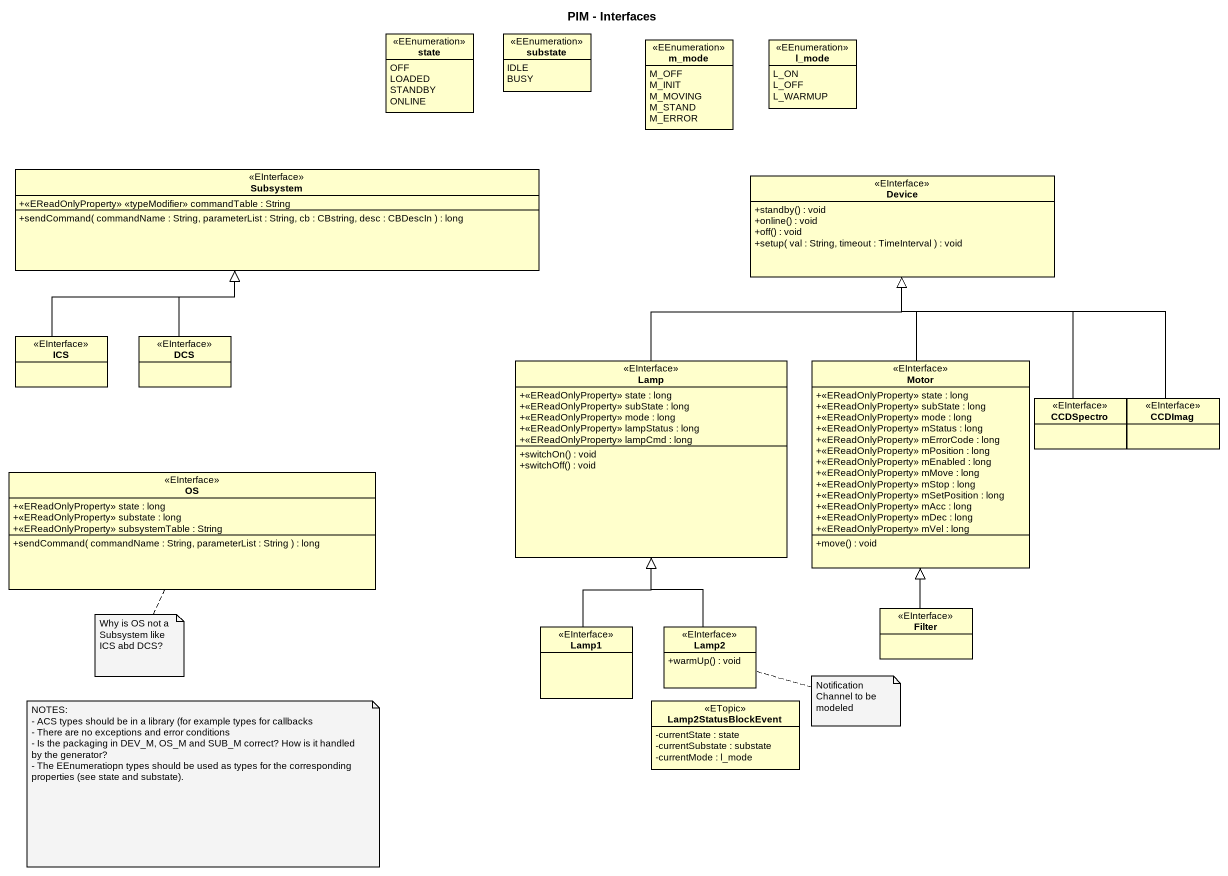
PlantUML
@startuml
title PIM - Interfaces
hide circle
hide empty members
skinparam classAttributeIconSize 0
enum "state" as state_ <<EEnumeration>> {
  OFF
  LOADED
  STANDBY
  ONLINE
}
enum substate <<EEnumeration>> {
  IDLE
  BUSY
}
enum m_mode <<EEnumeration>> {
  M_OFF
  M_INIT
  M_MOVING
  M_STAND
  M_ERROR
}
enum l_mode <<EEnumeration>> {
  L_ON
  L_OFF
  L_WARMUP
}
interface Subsystem <<EInterface>> {
  +<<EReadOnlyProperty>> <<typeModifier>> commandTable : String
  +sendCommand( commandName : String, parameterList : String, cb : CBstring, desc : CBDescIn ) : long
}
interface Device <<EInterface>> {
  +standby() : void
  +online() : void
  +off() : void
  +setup( val : String, timeout : TimeInterval ) : void
}
interface ICS <<EInterface>>
interface DCS <<EInterface>>
interface Lamp <<EInterface>> {
  +<<EReadOnlyProperty>> state : long
  +<<EReadOnlyProperty>> subState : long
  +<<EReadOnlyProperty>> mode : long
  +<<EReadOnlyProperty>> lampStatus : long
  +<<EReadOnlyProperty>> lampCmd : long
  +switchOn() : void
  +switchOff() : void
}
interface Motor <<EInterface>> {
  +<<EReadOnlyProperty>> state : long
  +<<EReadOnlyProperty>> subState : long
  +<<EReadOnlyProperty>> mode : long
  +<<EReadOnlyProperty>> mStatus : long
  +<<EReadOnlyProperty>> mErrorCode : long
  +<<EReadOnlyProperty>> mPosition : long
  +<<EReadOnlyProperty>> mEnabled : long
  +<<EReadOnlyProperty>> mMove : long
  +<<EReadOnlyProperty>> mStop : long
  +<<EReadOnlyProperty>> mSetPosition : long
  +<<EReadOnlyProperty>> mAcc : long
  +<<EReadOnlyProperty>> mDec : long
  +<<EReadOnlyProperty>> mVel : long
  +move() : void
}
interface CCDSpectro <<EInterface>>
interface CCDImag <<EInterface>>
interface OS <<EInterface>> {
  +<<EReadOnlyProperty>> state : long
  +<<EReadOnlyProperty>> substate : long
  +<<EReadOnlyProperty>> subsystemTable : String
  +sendCommand( commandName : String, parameterList : String ) : long
}
interface Lamp1 <<EInterface>>
interface Lamp2 <<EInterface>> {
  +warmUp() : void
}
interface Filter <<EInterface>>
class Lamp2StatusBlockEvent <<ETopic>> {
  -currentState : state
  -currentSubstate : substate
  -currentMode : l_mode
}
ICS -up-|> Subsystem
DCS -up-|> Subsystem
Lamp -up-|> Device
Motor -up-|> Device
CCDSpectro -up-|> Device
CCDImag -up-|> Device
Lamp1 -up-|> Lamp
Lamp2 -up-|> Lamp
Filter -up-|> Motor
note bottom of OS : Why is OS not a Subsystem like ICS abd DCS?
note as N2
  NOTES:
  - ACS types should be in a library (for example types for callbacks
  - There are no exceptions and error conditions
  - Is the packaging in DEV_M, OS_M and SUB_M correct? How is it handled by the generator?
  - The EEnumeratiopn types should be used as types for the corresponding properties (see state and substate).
end note
note right of Lamp2 : Notification Channel to be modeled
@enduml
